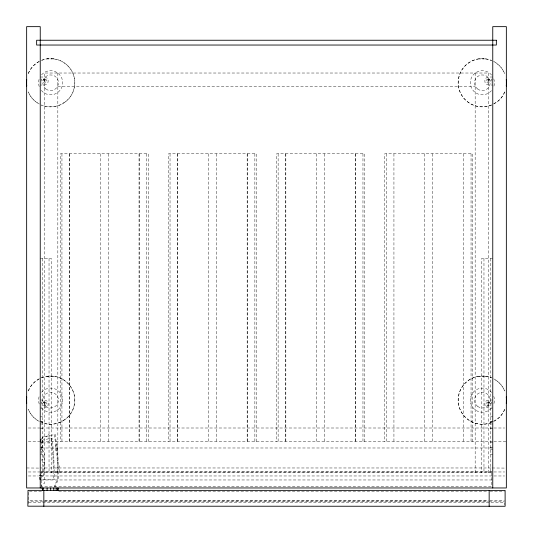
<?xml version="1.0" encoding="UTF-8"?>
<svg xmlns="http://www.w3.org/2000/svg" width="533" height="533" viewBox="0 0 533 533"><rect width="100%" height="100%" fill="white"/><g stroke="black" fill="none" stroke-linecap="round" stroke-linejoin="round"><path stroke-width="0.4" stroke-dasharray="2.67 2" d="M40.894 439.552L43.373 437.027L46.951 436.194L47.657 434.681L49.056 434.868L49.875 435.568L49.875 442.896L41.867 442.896L41.068 442.337M65.359 101.836L59.896 104.974A24.125 24.125 0 0 1 41.361 105.021A24.125 24.125 0 0 0 74.76 82.748A24.125 24.125 0 0 0 41.361 60.482M493.778 103.735L497.089 101.836M65.359 419.238L59.896 422.376M493.778 421.137L497.089 419.238M41.707 440.291L52.014 438.093L53.76 454.236L54.346 479.72L40.095 479.72M53.793 58.903L47.477 58.903L52.047 58.903M485.523 58.903L479.207 58.903L483.777 58.903M40.242 77.019L44.739 77.019A4.031 4.031 0 0 1 44.739 85.013L40.242 85.013M492.759 77.019L488.261 77.019A4.031 4.031 0 0 0 488.261 85.013L492.759 85.013M41.241 79.051L41.741 79.051L41.741 82.981L41.241 82.981M491.759 79.051L491.259 79.051L491.259 82.981L491.759 82.981M57.831 86.612L475.17 86.612M40.242 258.505L51.434 258.505L51.434 472.771M492.759 258.505L481.565 258.505L481.565 472.771M53.793 376.305L47.477 376.305L52.047 376.305M485.523 376.305L479.207 376.305L483.777 376.305M40.242 400.017L44.739 400.017A4.031 4.031 0 0 1 44.739 408.012L40.242 408.012M492.759 400.017L488.261 400.017A4.031 4.031 0 0 0 488.261 408.012L492.759 408.012M41.241 402.049L41.741 402.049L41.741 405.979L41.241 405.979M491.759 402.049L491.259 402.049L491.259 405.979L491.759 405.979M40.242 416.879L42.64 416.806M490.36 416.879L492.759 416.806M40.242 421.53L42.64 421.53M490.36 421.53L492.759 421.53M40.242 421.603L42.64 421.603M490.36 421.603L492.759 421.603M40.242 424.001L42.64 424.008M490.36 424.008L492.759 424.001M28.316 427.999L40.808 427.999M41.641 427.999L493.025 427.999M493.858 427.999L504.684 427.999M40.242 428.799L42.64 428.792M490.36 428.792L492.759 428.799M28.316 441.59L40.808 441.59M41.641 441.59L493.025 441.59M493.858 441.59L506.35 441.59M40.242 442.39L42.64 442.403M490.36 442.39L492.759 442.39M56.445 444.295L57.078 444.295L57.238 450.651M40.242 447.187L42.64 447.174M490.36 447.174L492.759 447.187M41.074 447.986L491.926 447.986M40.242 449.585L42.64 449.605M490.36 449.592L492.759 449.585M56.485 450.651L55.798 450.651L55.798 445.361M40.242 454.382L42.64 454.363M490.36 454.363L492.759 454.376M52.927 454.709L53.78 454.709M56.951 454.709L57.737 454.709M53.127 460.166L53.973 460.166M57.184 460.166L58.077 460.166M58.217 465.969L59.523 465.969L59.523 471.492L58.35 471.492M26.65 467.974L39.442 468.081M39.975 467.974L491.359 467.974M492.192 467.974L504.751 468.081M41.074 471.892L491.926 471.892M28.316 471.971L40.808 471.971M41.074 471.971L493.025 471.971M493.858 471.971L504.684 471.971M40.242 472.771L492.759 472.771M28.316 475.969L38.309 475.969M41.074 475.969L493.025 475.969M493.858 475.969L504.684 475.969M41.074 479.966L492.759 479.966M41.441 491.16L28.649 491.16L28.649 500.354L42.24 500.354M58.823 491.16L488.328 491.16M489.96 491.16L504.351 491.16M44.672 500.354L488.328 500.354M489.96 500.354L504.351 500.354M44.672 500.993L488.328 500.993M42.887 501.153L28.649 501.153L28.649 504.864M43.839 501.153L488.328 501.153M489.161 501.153L504.351 501.153M28.649 502.353L504.351 502.353L504.351 504.751M40.868 475.096L42.28 475.543L42.28 476.569L43.673 476.569L43.673 474.597L43.233 474.19L43.673 465.029L44.525 465.029L44.525 462.271L41.96 462.271L41.96 459.113L43.673 459.113L43.673 456.455L41.707 453.317L41.707 440.931M54.393 434.602L56.918 453.969L57.764 473.464L57.764 478.967L54.433 485.67L54.433 487.242M51.188 438.266L52.914 454.329L53.493 479.72M491.559 472.771L491.559 486.363L41.441 486.363L41.441 472.771M490.36 258.505L490.36 472.771M488.761 472.771L488.761 73.021L44.239 73.021L44.239 472.771M488.514 79.051L488.514 82.981M488.514 402.049L488.514 405.979M488.015 79.051L488.015 82.981M488.015 402.049L488.015 405.979M483.964 258.505L483.964 472.771M475.17 73.021L475.17 472.771M472.611 441.59L472.611 153.77L384.666 153.77L384.666 441.59M471.052 153.77L471.052 441.59M463.344 153.77L463.444 441.59M432.496 153.77L432.496 441.59M424.781 153.77L424.781 441.59M393.934 153.77L393.934 441.59M386.225 153.77L386.225 441.59M364.519 441.59L364.519 153.77L276.574 153.77L276.574 441.59M362.96 153.77L362.96 441.59M355.351 153.77L355.351 441.59M355.251 153.77L355.251 441.59M324.404 153.77L324.404 441.59M316.689 153.77L316.689 441.59M285.841 153.77L285.841 441.59M285.741 153.77L285.741 441.59M278.133 153.77L278.133 441.59M256.426 441.59L256.426 153.77L168.481 153.77L168.481 441.59M254.867 153.77L254.867 441.59M247.259 153.77L247.259 441.59M247.159 153.77L247.159 441.59M216.311 153.77L216.311 441.59M208.596 153.77L208.596 441.59M177.749 153.77L177.749 441.59M177.649 153.77L177.649 441.59M170.04 153.77L170.04 441.59M148.334 441.59L148.334 153.77L60.389 153.77L60.389 441.59M146.775 153.77L146.775 441.59M139.166 153.77L139.166 441.59M139.066 153.77L139.066 441.59M108.219 153.77L108.219 441.59M100.504 153.77L100.504 441.59M69.656 153.77L69.656 441.59M69.556 153.77L69.556 441.59M61.948 153.77L61.948 441.59M57.831 73.021L57.831 472.771M55.285 487.302L55.285 485.843L58.543 479.294L57.997 456.788L55.219 434.428L42.52 437.133L42.52 449.939L44.652 453.356L44.652 483.224L41.621 484.53L41.621 487.255M49.036 258.505L49.036 472.771M44.992 79.051L44.992 82.981M44.992 402.049L44.992 405.979M44.492 79.051L44.492 82.981M44.492 402.049L44.492 405.979M42.64 258.505L42.64 472.771M41.541 74.827A12.059 12.059 0 0 1 59.156 74.214A12.059 12.059 0 0 1 58.583 91.829A12.059 12.059 0 0 1 41.048 90.07M39.209 86.612A12.059 12.059 0 0 1 39.482 78.158M28.329 91.936A24.125 24.125 0 0 0 39.215 104.002A24.125 24.125 0 0 1 28.249 91.969M28.329 73.567A24.125 24.125 0 0 1 40.635 60.795M28.216 73.521A24.125 24.125 0 0 1 40.601 60.715M41.327 60.402A24.125 24.125 0 0 1 47.464 58.777M53.786 58.93A24.052 24.052 0 0 1 65.412 101.896M493.791 78.891A12.059 12.059 0 0 1 493.518 87.345M491.459 90.677A12.059 12.059 0 0 1 473.844 91.29A12.059 12.059 0 0 1 474.417 73.674A12.059 12.059 0 0 1 491.952 75.433M504.671 91.936A24.125 24.125 0 0 1 492.365 104.708M491.639 105.021A24.125 24.125 0 0 1 458.24 82.748A24.125 24.125 0 0 1 491.639 60.482M493.785 61.502A24.125 24.125 0 0 1 504.671 73.567A24.052 24.052 0 0 0 493.765 61.528M491.613 104.941A24.125 24.125 0 0 1 458.953 88.971A24.125 24.125 0 0 1 479.194 58.777M504.758 91.976A24.052 24.052 0 0 1 497.142 101.896M485.516 58.93A24.052 24.052 0 0 1 491.619 60.529M493.791 396.292A12.059 12.059 0 0 1 493.518 404.747M491.459 408.078A12.059 12.059 0 0 1 473.844 408.691A12.059 12.059 0 0 1 474.417 391.075A12.059 12.059 0 0 1 491.952 392.834M504.671 409.337A24.125 24.125 0 0 1 492.365 422.109M491.639 422.422A24.125 24.125 0 0 1 458.24 400.15A24.125 24.125 0 0 1 491.639 377.884M504.671 390.969A24.125 24.125 0 0 0 493.785 378.903A24.052 24.052 0 0 1 504.724 390.942M491.613 422.343A24.125 24.125 0 0 1 458.953 406.373A24.125 24.125 0 0 1 479.194 376.178M504.758 409.377A24.052 24.052 0 0 1 497.142 419.298M485.516 376.331A24.052 24.052 0 0 1 491.619 377.93M41.541 392.228A12.059 12.059 0 0 1 59.156 391.615A12.059 12.059 0 0 1 58.583 409.231A12.059 12.059 0 0 1 41.048 407.472M39.209 404.014A12.059 12.059 0 0 1 39.482 395.559M41.361 377.884A24.125 24.125 0 0 1 74.76 400.15A24.125 24.125 0 0 1 41.361 422.422A24.125 24.125 0 0 0 59.883 422.343M28.329 409.337A24.125 24.125 0 0 0 39.215 421.403A24.125 24.125 0 0 1 28.249 409.371M28.329 390.969A24.125 24.125 0 0 1 40.635 378.197M28.216 390.922A24.125 24.125 0 0 1 40.601 378.117M41.327 377.804A24.125 24.125 0 0 1 47.464 376.178M53.786 376.331A24.052 24.052 0 0 1 65.412 419.298M44.739 79.017L44.219 79.084A1.999 1.999 0 0 0 44.219 82.948L45.258 82.948A1.999 1.999 0 0 0 45.258 79.084L44.739 79.017M488.261 79.017L487.742 79.084A1.999 1.999 0 0 0 487.742 82.948L488.781 82.948A1.999 1.999 0 0 0 488.781 79.084L488.261 79.017M44.739 402.015L44.219 402.082A1.999 1.999 0 0 0 44.219 405.946L45.258 405.946A1.999 1.999 0 0 0 45.258 402.082L44.739 402.015M488.261 402.015L487.742 402.082A1.999 1.999 0 0 0 487.742 405.946L488.781 405.946A1.999 1.999 0 0 0 488.781 402.082L488.261 402.015M45.865 88.978A7.842 7.842 0 0 0 58.41 83.768A7.842 7.842 0 0 0 47.63 75.513A7.842 7.842 0 0 0 45.865 88.978M477.595 88.978A7.842 7.842 0 0 0 490.14 83.768A7.842 7.842 0 0 0 479.36 75.513A7.842 7.842 0 0 0 477.595 88.978M477.595 406.379A7.842 7.842 0 0 0 490.14 401.169A7.842 7.842 0 0 0 479.36 392.914A7.842 7.842 0 0 0 477.595 406.379M45.865 406.379A7.842 7.842 0 0 0 58.41 401.169A7.842 7.842 0 0 0 47.63 392.914A7.842 7.842 0 0 0 45.865 406.379"/><path stroke-width="0.8" d="M489.161 490.52L505.104 490.407L505.131 506.27L27.849 506.19L28.009 490.36L489.161 490.36L489.161 506.343M40.894 439.552L40.348 440.824L40.595 441.837M39.649 475.569L40.868 475.096M41.621 487.935L42.38 488.335M39.762 477.528L40.095 479.72M492.759 487.962L492.759 26.65L506.35 26.65L506.35 487.962L26.65 487.962L26.65 26.65L40.242 26.65L40.242 487.962M58.177 488.028L58.177 490.393M57.671 488.028L57.671 490.393M56.178 488.028L56.178 490.393M53.8 488.028L53.8 490.393M50.708 488.028L50.708 490.393M47.104 488.028L47.104 490.393M43.839 490.36L43.839 506.343M43.233 488.028L43.233 490.393M42.38 488.028L42.38 490.393M26.717 85.88A24.125 24.125 0 0 1 26.717 79.617M26.61 85.893A24.125 24.125 0 0 1 26.597 79.604M506.283 79.617A24.125 24.125 0 0 1 506.283 85.88M506.363 79.61A24.052 24.052 0 0 1 506.377 85.893M506.283 397.018A24.125 24.125 0 0 1 506.283 403.281M506.363 397.012A24.052 24.052 0 0 1 506.377 403.294M26.717 403.281A24.125 24.125 0 0 1 26.717 397.018M26.61 403.294A24.125 24.125 0 0 1 26.597 397.005M496.356 40.242L36.644 40.242L36.644 45.038L496.356 45.038L496.356 40.242"/></g></svg>
